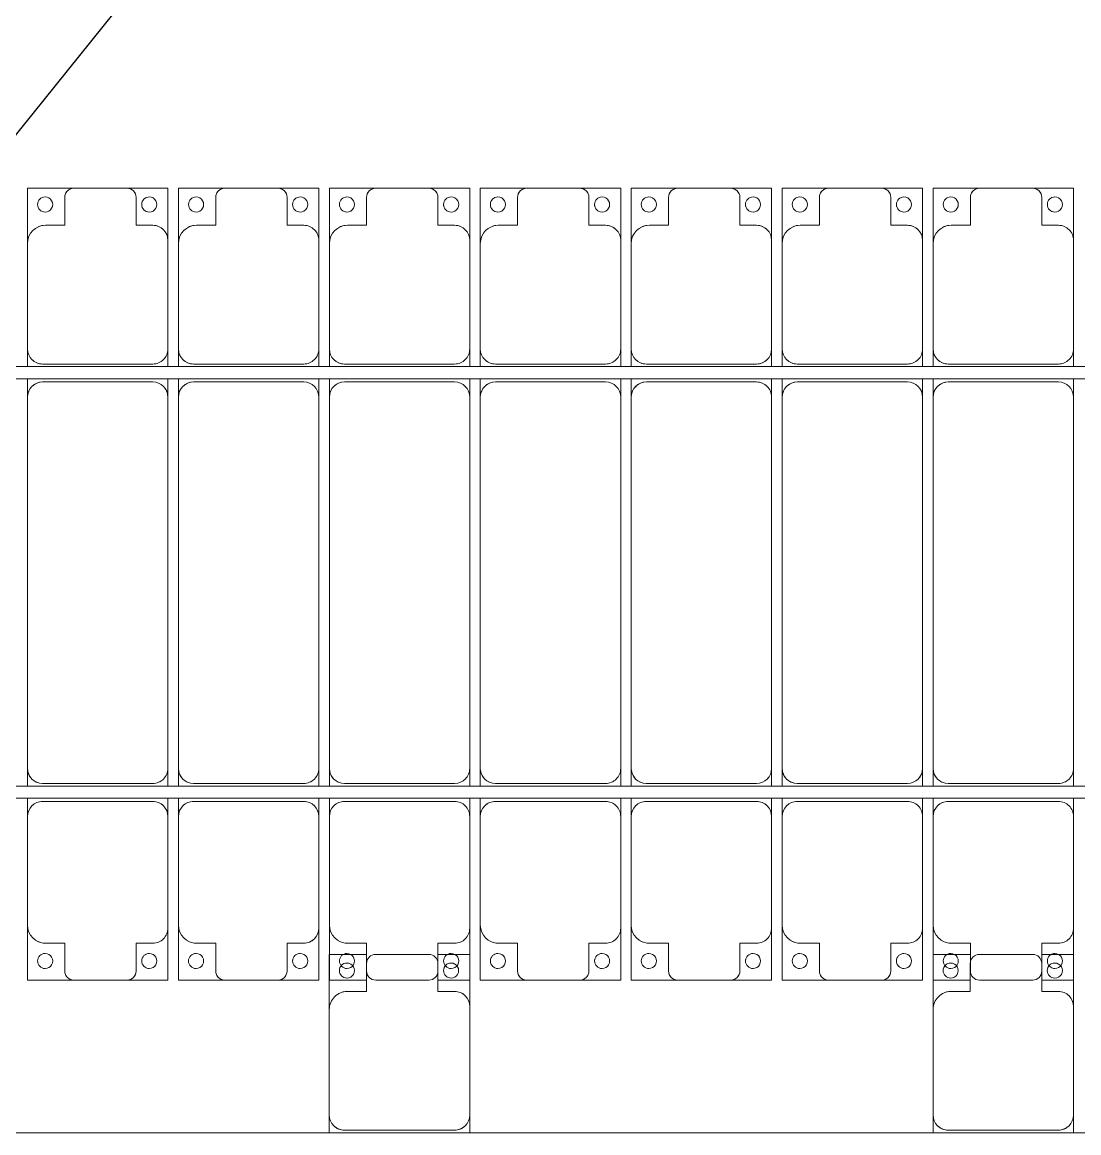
# Model space of a CAD drawing. Header units: millimetres. Extents: x -147246 to 112336, y -213734 to -86506.
# Drawn here: x -15364 to -11864, y -95685 to -92005 of the extents above; entities that cross this region are included whole.
import ezdxf

# ---------------------------------------------------------------- set-up
doc = ezdxf.new("R2010")
doc.units = ezdxf.units.MM
doc.layers.add('A-GENM', color=13, linetype='Continuous', lineweight=9)
doc.layers.add('S-BEAM', color=12, linetype='Continuous', lineweight=9)
doc.layers.add('GC-DAY NEO', color=5, linetype='Continuous')

# ---------------------------------------------------------------- blocks, each defined once
blk = doc.blocks.new('Dải phao đi lại kèm đỡ invester - DẢI PHAO ĐI LẠI-15551-BỐ TRÍ KHUNG KẾT CẤU BÈ PIN 05')
at = {"layer": 'A-GENM', "color": 7}
for p, q in [((124758.4, 1312.2), (124911.8, 1312.2)), ((124758.4, 1129.7), (124758.4, 1312.2)), ((125088.2, 1312.2), (124911.8, 1312.2)), ((125088.2, 1312.2), (125223.4, 1312.2)), ((125223.4, 1312.2), (125223.4, 1139.7)), ((125258.4, 1312.2), (125411.8, 1312.2)), ((125258.4, 1129.7), (125258.4, 1312.2)), ((125588.2, 1312.2), (125411.8, 1312.2)), ((125588.2, 1312.2), (125723.4, 1312.2)), ((125723.4, 1312.2), (125723.4, 1139.7)), ((125758.4, 1312.2), (125911.8, 1312.2)), ((125758.4, 1129.7), (125758.4, 1312.2)), ((126088.2, 1312.2), (125911.8, 1312.2)), ((126088.2, 1312.2), (126223.4, 1312.2)), ((126223.4, 1312.2), (126223.4, 1139.7)), ((126258.4, 1312.2), (126411.8, 1312.2)), ((126258.4, 1129.7), (126258.4, 1312.2)), ((126588.2, 1312.2), (126411.8, 1312.2)), ((126588.2, 1312.2), (126723.4, 1312.2)), ((126723.4, 1312.2), (126723.4, 1139.7)), ((126758.4, 1312.2), (126911.8, 1312.2)), ((126758.4, 1129.7), (126758.4, 1312.2)), ((127088.2, 1312.2), (126911.8, 1312.2)), ((127088.2, 1312.2), (127223.4, 1312.2)), ((127223.4, 1312.2), (127223.4, 1139.7)), ((127258.4, 1312.2), (127411.8, 1312.2)), ((127258.4, 1129.7), (127258.4, 1312.2)), ((127588.2, 1312.2), (127411.8, 1312.2)), ((127588.2, 1312.2), (127723.4, 1312.2)), ((127723.4, 1312.2), (127723.4, 1139.7)), ((127758.4, 1312.2), (127911.8, 1312.2)), ((127758.4, 1129.7), (127758.4, 1312.2)), ((128088.2, 1312.2), (127911.8, 1312.2)), ((128088.2, 1312.2), (128223.4, 1312.2)), ((128223.4, 1312.2), (128223.4, 1139.7)), ((124881.8, 1282.2), (124881.8, 1189.7)), ((125118.2, 1189.7), (125118.2, 1282.2)), ((125381.8, 1282.2), (125381.8, 1189.7)), ((125618.2, 1189.7), (125618.2, 1282.2)), ((125881.8, 1282.2), (125881.8, 1189.7)), ((126118.2, 1189.7), (126118.2, 1282.2)), ((126381.8, 1282.2), (126381.8, 1189.7)), ((126618.2, 1189.7), (126618.2, 1282.2)), ((126881.8, 1282.2), (126881.8, 1189.7)), ((127118.2, 1189.7), (127118.2, 1282.2)), ((127381.8, 1282.2), (127381.8, 1189.7)), ((127618.2, 1189.7), (127618.2, 1282.2)), ((127881.8, 1282.2), (127881.8, 1189.7)), ((128118.2, 1189.7), (128118.2, 1282.2)), ((124881.8, 1189.7), (124818.4, 1189.7)), ((125173.4, 1189.7), (125118.2, 1189.7)), ((125381.8, 1189.7), (125318.4, 1189.7)), ((125673.4, 1189.7), (125618.2, 1189.7)), ((125881.8, 1189.7), (125818.4, 1189.7)), ((126173.4, 1189.7), (126118.2, 1189.7)), ((126381.8, 1189.7), (126318.4, 1189.7)), ((126673.4, 1189.7), (126618.2, 1189.7)), ((126881.8, 1189.7), (126818.4, 1189.7)), ((127173.4, 1189.7), (127118.2, 1189.7)), ((127381.8, 1189.7), (127318.4, 1189.7)), ((127673.4, 1189.7), (127618.2, 1189.7)), ((127881.8, 1189.7), (127818.4, 1189.7)), ((128173.4, 1189.7), (128118.2, 1189.7)), ((124758.4, 1129.7), (124758.4, 779.7)), ((125223.4, 779.7), (125223.4, 1139.7)), ((125258.4, 1129.7), (125258.4, 779.7)), ((125723.4, 779.7), (125723.4, 1139.7)), ((125758.4, 1129.7), (125758.4, 779.7)), ((126223.4, 779.7), (126223.4, 1139.7)), ((126258.4, 1129.7), (126258.4, 779.7)), ((126723.4, 779.7), (126723.4, 1139.7)), ((126758.4, 1129.7), (126758.4, 779.7)), ((127223.4, 779.7), (127223.4, 1139.7)), ((127258.4, 1129.7), (127258.4, 779.7)), ((127723.4, 779.7), (127723.4, 1139.7)), ((127758.4, 1129.7), (127758.4, 779.7)), ((128223.4, 779.7), (128223.4, 1139.7)), ((124758.4, 721.1), (124758.4, 779.7)), ((125223.4, 779.7), (125223.4, 721.1)), ((125258.4, 721.1), (125258.4, 779.7)), ((125723.4, 779.7), (125723.4, 721.1)), ((125758.4, 721.1), (125758.4, 779.7)), ((126223.4, 779.7), (126223.4, 721.1)), ((126258.4, 721.1), (126258.4, 779.7)), ((126723.4, 779.7), (126723.4, 721.1)), ((126758.4, 721.1), (126758.4, 779.7)), ((127223.4, 779.7), (127223.4, 721.1)), ((127258.4, 721.1), (127258.4, 779.7)), ((127723.4, 779.7), (127723.4, 721.1)), ((127758.4, 721.1), (127758.4, 779.7)), ((128223.4, 779.7), (128223.4, 721.1)), ((124808.4, 729.7), (125173.4, 729.7)), ((125308.4, 729.7), (125673.4, 729.7)), ((125808.4, 729.7), (126173.4, 729.7)), ((126308.4, 729.7), (126673.4, 729.7)), ((126808.4, 729.7), (127173.4, 729.7)), ((127308.4, 729.7), (127673.4, 729.7)), ((127808.4, 729.7), (128173.4, 729.7)), ((124758.4, 620.3), (124758.4, 681.1)), ((125173.4, 670.3), (124808.4, 670.3)), ((125223.4, 681.1), (125223.4, 620.3)), ((125258.4, 620.3), (125258.4, 681.1)), ((125673.4, 670.3), (125308.4, 670.3)), ((125723.4, 681.1), (125723.4, 620.3)), ((125758.4, 620.3), (125758.4, 681.1)), ((126173.4, 670.3), (125808.4, 670.3)), ((126223.4, 681.1), (126223.4, 620.3)), ((126258.4, 620.3), (126258.4, 681.1)), ((126673.4, 670.3), (126308.4, 670.3)), ((126723.4, 681.1), (126723.4, 620.3)), ((126758.4, 620.3), (126758.4, 681.1)), ((127173.4, 670.3), (126808.4, 670.3)), ((127223.4, 681.1), (127223.4, 620.3)), ((127258.4, 620.3), (127258.4, 681.1)), ((127673.4, 670.3), (127308.4, 670.3)), ((127723.4, 681.1), (127723.4, 620.3)), ((127758.4, 620.3), (127758.4, 681.1)), ((128173.4, 670.3), (127808.4, 670.3)), ((128223.4, 681.1), (128223.4, 620.3)), ((124758.4, 620.3), (124758.4, -610.3)), ((125223.4, -610.3), (125223.4, 620.3)), ((125258.4, 620.3), (125258.4, -610.3)), ((125723.4, -610.3), (125723.4, 620.3)), ((125758.4, 620.3), (125758.4, -610.3)), ((126223.4, -610.3), (126223.4, 620.3)), ((126258.4, 620.3), (126258.4, -610.3)), ((126723.4, -610.3), (126723.4, 620.3)), ((126758.4, 620.3), (126758.4, -610.3)), ((127223.4, -610.3), (127223.4, 620.3)), ((127258.4, 620.3), (127258.4, -610.3)), ((127723.4, -610.3), (127723.4, 620.3)), ((127758.4, 620.3), (127758.4, -610.3)), ((128223.4, -610.3), (128223.4, 620.3)), ((124758.4, -668.9), (124758.4, -610.3)), ((125223.4, -610.3), (125223.4, -668.9)), ((125258.4, -668.9), (125258.4, -610.3)), ((125723.4, -610.3), (125723.4, -668.9)), ((125758.4, -668.9), (125758.4, -610.3)), ((126223.4, -610.3), (126223.4, -668.9)), ((126258.4, -668.9), (126258.4, -610.3)), ((126723.4, -610.3), (126723.4, -668.9)), ((126758.4, -668.9), (126758.4, -610.3)), ((127223.4, -610.3), (127223.4, -668.9)), ((127258.4, -668.9), (127258.4, -610.3)), ((127723.4, -610.3), (127723.4, -668.9)), ((127758.4, -668.9), (127758.4, -610.3)), ((128223.4, -610.3), (128223.4, -668.9)), ((124808.4, -660.3), (125173.4, -660.3)), ((125308.4, -660.3), (125673.4, -660.3)), ((125808.4, -660.3), (126173.4, -660.3)), ((126308.4, -660.3), (126673.4, -660.3)), ((126808.4, -660.3), (127173.4, -660.3)), ((127308.4, -660.3), (127673.4, -660.3)), ((127808.4, -660.3), (128173.4, -660.3)), ((124758.4, -769.7), (124758.4, -708.9)), ((125173.4, -719.7), (124808.4, -719.7)), ((125223.4, -708.9), (125223.4, -769.7)), ((125258.4, -769.7), (125258.4, -708.9)), ((125673.4, -719.7), (125308.4, -719.7)), ((125723.4, -708.9), (125723.4, -769.7)), ((125758.4, -769.7), (125758.4, -708.9)), ((126173.4, -719.7), (125808.4, -719.7)), ((126223.4, -708.9), (126223.4, -769.7)), ((126258.4, -769.7), (126258.4, -708.9)), ((126673.4, -719.7), (126308.4, -719.7)), ((126723.4, -708.9), (126723.4, -769.7)), ((126758.4, -769.7), (126758.4, -708.9)), ((127173.4, -719.7), (126808.4, -719.7)), ((127223.4, -708.9), (127223.4, -769.7)), ((127258.4, -769.7), (127258.4, -708.9)), ((127673.4, -719.7), (127308.4, -719.7)), ((127723.4, -708.9), (127723.4, -769.7)), ((127758.4, -769.7), (127758.4, -708.9)), ((128173.4, -719.7), (127808.4, -719.7)), ((128223.4, -708.9), (128223.4, -769.7)), ((124758.4, -769.7), (124758.4, -1129.7)), ((125223.4, -1139.7), (125223.4, -769.7)), ((125258.4, -769.7), (125258.4, -1129.7)), ((125723.4, -1139.7), (125723.4, -769.7)), ((125758.4, -769.7), (125758.4, -1129.7)), ((126223.4, -1139.7), (126223.4, -769.7)), ((126258.4, -769.7), (126258.4, -1129.7)), ((126723.4, -1139.7), (126723.4, -769.7)), ((126758.4, -769.7), (126758.4, -1129.7)), ((127223.4, -1139.7), (127223.4, -769.7)), ((127258.4, -769.7), (127258.4, -1129.7)), ((127723.4, -1139.7), (127723.4, -769.7)), ((127758.4, -769.7), (127758.4, -1129.7)), ((128223.4, -1139.7), (128223.4, -769.7)), ((124758.4, -1312.2), (124758.4, -1129.7)), ((125223.4, -1139.7), (125223.4, -1312.2)), ((125258.4, -1312.2), (125258.4, -1129.7)), ((125723.4, -1139.7), (125723.4, -1312.2)), ((125758.4, -1312.2), (125758.4, -1129.7)), ((126223.4, -1139.7), (126223.4, -1312.2)), ((126258.4, -1312.2), (126258.4, -1129.7)), ((126723.4, -1139.7), (126723.4, -1312.2)), ((126758.4, -1312.2), (126758.4, -1129.7)), ((127223.4, -1139.7), (127223.4, -1312.2)), ((127258.4, -1312.2), (127258.4, -1129.7)), ((127723.4, -1139.7), (127723.4, -1312.2)), ((127758.4, -1312.2), (127758.4, -1129.7)), ((128223.4, -1139.7), (128223.4, -1312.2)), ((124818.4, -1189.7), (124881.8, -1189.7)), ((124881.8, -1189.7), (124881.8, -1282.2)), ((125118.2, -1282.2), (125118.2, -1189.7)), ((125118.2, -1189.7), (125173.4, -1189.7)), ((125318.4, -1189.7), (125381.8, -1189.7)), ((125381.8, -1189.7), (125381.8, -1282.2)), ((125618.2, -1282.2), (125618.2, -1189.7)), ((125618.2, -1189.7), (125673.4, -1189.7)), ((125818.4, -1189.7), (125881.8, -1189.7)), ((125881.8, -1189.7), (125881.8, -1282.2)), ((126118.2, -1282.2), (126118.2, -1189.7)), ((126118.2, -1189.7), (126173.4, -1189.7)), ((126318.4, -1189.7), (126381.8, -1189.7)), ((126381.8, -1189.7), (126381.8, -1282.2)), ((126618.2, -1282.2), (126618.2, -1189.7)), ((126618.2, -1189.7), (126673.4, -1189.7)), ((126818.4, -1189.7), (126881.8, -1189.7)), ((126881.8, -1189.7), (126881.8, -1282.2)), ((127118.2, -1282.2), (127118.2, -1189.7)), ((127118.2, -1189.7), (127173.4, -1189.7)), ((127318.4, -1189.7), (127381.8, -1189.7)), ((127381.8, -1189.7), (127381.8, -1282.2)), ((127618.2, -1282.2), (127618.2, -1189.7)), ((127618.2, -1189.7), (127673.4, -1189.7)), ((127818.4, -1189.7), (127881.8, -1189.7)), ((127881.8, -1189.7), (127881.8, -1282.2)), ((128118.2, -1282.2), (128118.2, -1189.7)), ((128118.2, -1189.7), (128173.4, -1189.7)), ((124911.8, -1312.2), (124758.4, -1312.2)), ((124911.8, -1312.2), (125088.2, -1312.2)), ((125223.4, -1312.2), (125088.2, -1312.2)), ((125411.8, -1312.2), (125258.4, -1312.2)), ((125411.8, -1312.2), (125588.2, -1312.2)), ((125723.4, -1312.2), (125588.2, -1312.2)), ((125881.6, -1312.2), (125758.4, -1312.2)), ((125911.8, -1312.2), (126088.2, -1312.2)), ((126223.4, -1312.2), (126118, -1312.2)), ((126411.8, -1312.2), (126258.4, -1312.2)), ((126411.8, -1312.2), (126588.2, -1312.2)), ((126723.4, -1312.2), (126588.2, -1312.2)), ((126911.8, -1312.2), (126758.4, -1312.2)), ((126911.8, -1312.2), (127088.2, -1312.2)), ((127223.4, -1312.2), (127088.2, -1312.2)), ((127411.8, -1312.2), (127258.4, -1312.2)), ((127411.8, -1312.2), (127588.2, -1312.2)), ((127723.4, -1312.2), (127588.2, -1312.2)), ((127881.6, -1312.2), (127758.4, -1312.2)), ((127911.8, -1312.2), (128088.2, -1312.2)), ((128223.4, -1312.2), (128118, -1312.2))]:
    blk.add_line(p, q, dxfattribs=at)
for centre, radius, start, end in [((124911.8, 1282.2), 30, 90, 180), ((124911.8, 1282.2), 30, 90, 150), ((125088.2, 1282.2), 30, 360, 90), ((125088.2, 1282.2), 30, 30, 90), ((125411.8, 1282.2), 30, 90, 180), ((125411.8, 1282.2), 30, 90, 150), ((125588.2, 1282.2), 30, 0, 90), ((125588.2, 1282.2), 30, 30, 90), ((125911.8, 1282.2), 30, 90, 180), ((125911.8, 1282.2), 30, 90, 150), ((126088.2, 1282.2), 30, 0, 90), ((126088.2, 1282.2), 30, 30, 90), ((126411.8, 1282.2), 30, 90, 180), ((126411.8, 1282.2), 30, 90, 150), ((126588.2, 1282.2), 30, 360, 90), ((126588.2, 1282.2), 30, 30, 90), ((126911.8, 1282.2), 30, 90, 180), ((126911.8, 1282.2), 30, 90, 150), ((127088.2, 1282.2), 30, 0, 90), ((127088.2, 1282.2), 30, 30, 90), ((127411.8, 1282.2), 30, 90, 180), ((127411.8, 1282.2), 30, 90, 150), ((127588.2, 1282.2), 30, 0, 90), ((127588.2, 1282.2), 30, 30, 90), ((127911.8, 1282.2), 30, 90, 180), ((127911.8, 1282.2), 30, 90, 150), ((128088.2, 1282.2), 30, 0, 90), ((128088.2, 1282.2), 30, 30, 90), ((124816.8, 1258.6), 25, 90, 270), ((124816.8, 1258.6), 25, 270, 90), ((125161.8, 1258.6), 25, 90, 270), ((125161.8, 1258.6), 25, 180, 195), ((125161.8, 1258.6), 25, 270, 90), ((125316.8, 1258.6), 25, 90, 270), ((125316.8, 1258.6), 25, 270, 90), ((125661.8, 1258.6), 25, 90, 270), ((125661.8, 1258.6), 25, 180, 195), ((125661.8, 1258.6), 25, 270, 90), ((125816.8, 1258.6), 25, 90, 270), ((125816.8, 1258.6), 25, 270, 90), ((126161.8, 1258.6), 25, 90, 270), ((126161.8, 1258.6), 25, 180, 195), ((126161.8, 1258.6), 25, 270, 90), ((126316.8, 1258.6), 25, 90, 270), ((126316.8, 1258.6), 25, 270, 90), ((126661.8, 1258.6), 25, 90, 270), ((126661.8, 1258.6), 25, 180, 195), ((126661.8, 1258.6), 25, 270, 90), ((126816.8, 1258.6), 25, 90, 270), ((126816.8, 1258.6), 25, 270, 90), ((127161.8, 1258.6), 25, 90, 270), ((127161.8, 1258.6), 25, 180, 195), ((127161.8, 1258.6), 25, 270, 90), ((127316.8, 1258.6), 25, 90, 270), ((127316.8, 1258.6), 25, 270, 90), ((127661.8, 1258.6), 25, 90, 270), ((127661.8, 1258.6), 25, 180, 195), ((127661.8, 1258.6), 25, 270, 90), ((127816.8, 1258.6), 25, 90, 270), ((127816.8, 1258.6), 25, 270, 90), ((128161.8, 1258.6), 25, 90, 270), ((128161.8, 1258.6), 25, 180, 195), ((128161.8, 1258.6), 25, 270, 90), ((124818.4, 1129.7), 60, 90, 180), ((124818.4, 1129.7), 60, 90, 120), ((125173.4, 1139.7), 50, 0, 90), ((125173.4, 1139.7), 50, 45, 90), ((125318.4, 1129.7), 60, 90, 180), ((125318.4, 1129.7), 60, 90, 120), ((125673.4, 1139.7), 50, 360, 90), ((125673.4, 1139.7), 50, 45, 90), ((125818.4, 1129.7), 60, 90, 180), ((125818.4, 1129.7), 60, 90, 120), ((126173.4, 1139.7), 50, 0, 90), ((126173.4, 1139.7), 50, 45, 90), ((126318.4, 1129.7), 60, 90, 180), ((126318.4, 1129.7), 60, 91.0614, 120), ((126673.4, 1139.7), 50, 0, 90), ((126673.4, 1139.7), 50, 45, 90), ((126818.4, 1129.7), 60, 90, 180), ((126818.4, 1129.7), 60, 90, 120), ((127173.4, 1139.7), 50, 0, 90), ((127173.4, 1139.7), 50, 45, 90), ((127318.4, 1129.7), 60, 90, 180), ((127318.4, 1129.7), 60, 90, 120), ((127673.4, 1139.7), 50, 0, 90), ((127673.4, 1139.7), 50, 45, 90), ((127818.4, 1129.7), 60, 90, 180), ((127818.4, 1129.7), 60, 90, 120), ((128173.4, 1139.7), 50, 360, 90), ((128173.4, 1139.7), 50, 45, 90), ((124808.4, 779.7), 50, 180, 270), ((125173.4, 779.7), 50, 270, 0), ((125308.4, 779.7), 50, 180, 270), ((125673.4, 779.7), 50, 270, 0), ((125808.4, 779.7), 50, 180, 270), ((126173.4, 779.7), 50, 270, 0), ((126308.4, 779.7), 50, 180, 270), ((126673.4, 779.7), 50, 270, 0), ((126808.4, 779.7), 50, 180, 270), ((127173.4, 779.7), 50, 270, 360), ((127308.4, 779.7), 50, 180, 270), ((127673.4, 779.7), 50, 270, 0), ((127808.4, 779.7), 50, 180, 270), ((128173.4, 779.7), 50, 270, 0), ((124808.4, 779.7), 50, 225, 270), ((125173.4, 779.7), 50, 270, 315), ((125308.4, 779.7), 50, 225, 270), ((125673.4, 779.7), 50, 270, 315), ((125808.4, 779.7), 50, 225, 270), ((126173.4, 779.7), 50, 270, 315), ((126308.4, 779.7), 50, 225, 270), ((126673.4, 779.7), 50, 270, 315), ((126808.4, 779.7), 50, 225, 270), ((127173.4, 779.7), 50, 270, 315), ((127308.4, 779.7), 50, 225, 270), ((127673.4, 779.7), 50, 270, 315), ((127808.4, 779.7), 50, 225, 270), ((128173.4, 779.7), 50, 270, 315), ((124808.4, 620.3), 50, 90, 180), ((124808.4, 620.3), 50, 90, 165), ((125173.4, 620.3), 50, 0, 90), ((125173.4, 620.3), 50, 0, 90), ((125308.4, 620.3), 50, 90, 180), ((125308.4, 620.3), 50, 90, 165), ((125673.4, 620.3), 50, 0, 90), ((125673.4, 620.3), 50, 0, 90), ((125808.4, 620.3), 50, 90, 180), ((125808.4, 620.3), 50, 90, 165), ((126173.4, 620.3), 50, 0, 90), ((126173.4, 620.3), 50, 0, 90), ((126308.4, 620.3), 50, 90, 180), ((126308.4, 620.3), 50, 90, 165), ((126673.4, 620.3), 50, 0, 90), ((126673.4, 620.3), 50, 0, 90), ((126808.4, 620.3), 50, 90, 180), ((126808.4, 620.3), 50, 90, 165), ((127173.4, 620.3), 50, 360, 90), ((127173.4, 620.3), 50, 360, 90), ((127308.4, 620.3), 50, 90, 180), ((127308.4, 620.3), 50, 90, 165), ((127673.4, 620.3), 50, 0, 90), ((127673.4, 620.3), 50, 0, 90), ((127808.4, 620.3), 50, 90, 180), ((127808.4, 620.3), 50, 90, 165), ((128173.4, 620.3), 50, 0, 90), ((128173.4, 620.3), 50, 0, 90), ((124808.4, -610.3), 50, 180, 270), ((124808.4, -610.3), 50, 180, 255), ((125173.4, -610.3), 50, 270, 0), ((125173.4, -610.3), 50, 315, 0), ((125308.4, -610.3), 50, 180, 270), ((125308.4, -610.3), 50, 180, 255), ((125673.4, -610.3), 50, 270, 0), ((125673.4, -610.3), 50, 315, 0), ((125808.4, -610.3), 50, 180, 270), ((125808.4, -610.3), 50, 180, 255), ((126173.4, -610.3), 50, 270, 360), ((126173.4, -610.3), 50, 315, 360), ((126308.4, -610.3), 50, 180, 270), ((126308.4, -610.3), 50, 180, 255), ((126673.4, -610.3), 50, 270, 0), ((126673.4, -610.3), 50, 315, 0), ((126808.4, -610.3), 50, 180, 270), ((126808.4, -610.3), 50, 180, 255), ((127173.4, -610.3), 50, 270, 360), ((127173.4, -610.3), 50, 315, 0), ((127308.4, -610.3), 50, 180, 270), ((127308.4, -610.3), 50, 180, 255), ((127673.4, -610.3), 50, 270, 360), ((127673.4, -610.3), 50, 315, 360), ((127808.4, -610.3), 50, 180, 270), ((127808.4, -610.3), 50, 180, 255), ((128173.4, -610.3), 50, 270, 0), ((128173.4, -610.3), 50, 315, 0), ((124808.4, -769.7), 50, 90, 180), ((124808.4, -769.7), 50, 90, 135), ((125173.4, -769.7), 50, 0, 90), ((125173.4, -769.7), 50, 45, 90), ((125308.4, -769.7), 50, 90, 180), ((125308.4, -769.7), 50, 90, 135), ((125673.4, -769.7), 50, 0, 90), ((125673.4, -769.7), 50, 45, 90), ((125808.4, -769.7), 50, 90, 180), ((125808.4, -769.7), 50, 90, 135), ((126173.4, -769.7), 50, 360, 90), ((126173.4, -769.7), 50, 45, 90), ((126308.4, -769.7), 50, 90, 180), ((126308.4, -769.7), 50, 90, 135), ((126673.4, -769.7), 50, 360, 90), ((126673.4, -769.7), 50, 45, 90), ((126808.4, -769.7), 50, 90, 180), ((126808.4, -769.7), 50, 90, 135), ((127173.4, -769.7), 50, 0, 90), ((127173.4, -769.7), 50, 45, 90), ((127308.4, -769.7), 50, 90, 180), ((127308.4, -769.7), 50, 90, 135), ((127673.4, -769.7), 50, 360, 90), ((127673.4, -769.7), 50, 45, 90), ((127808.4, -769.7), 50, 90, 180), ((127808.4, -769.7), 50, 90, 135), ((128173.4, -769.7), 50, 360, 90), ((128173.4, -769.7), 50, 45, 90), ((124818.4, -1129.7), 60, 180, 270), ((125173.4, -1139.7), 50, 270, 0), ((125318.4, -1129.7), 60, 180, 270), ((125673.4, -1139.7), 50, 270, 360), ((125818.4, -1129.7), 60, 180, 270), ((126173.4, -1139.7), 50, 270, 0), ((126318.4, -1129.7), 60, 180, 270), ((126673.4, -1139.7), 50, 270, 0), ((126818.4, -1129.7), 60, 180, 270), ((127173.4, -1139.7), 50, 270, 0), ((127318.4, -1129.7), 60, 180, 270), ((127673.4, -1139.7), 50, 270, 0), ((127818.4, -1129.7), 60, 180, 270), ((128173.4, -1139.7), 50, 270, 0), ((125173.4, -1139.7), 50, 270, 315), ((125673.4, -1139.7), 50, 270, 315), ((126173.4, -1139.7), 50, 270, 315), ((126673.4, -1139.7), 50, 270, 315), ((127173.4, -1139.7), 50, 270, 315), ((127673.4, -1139.7), 50, 270, 315), ((128173.4, -1139.7), 50, 270, 315), ((124818.4, -1129.7), 60, 240, 270), ((125318.4, -1129.7), 60, 240, 270), ((125818.4, -1129.7), 60, 240, 270), ((126318.4, -1129.7), 60, 240, 268.9478), ((126818.4, -1129.7), 60, 240, 270), ((127318.4, -1129.7), 60, 240, 270), ((127818.4, -1129.7), 60, 240, 270), ((124816.8, -1248.6), 25, 90, 270), ((124816.8, -1248.6), 25, 270, 90), ((125161.8, -1248.6), 25, 90, 270), ((125161.8, -1248.6), 25, 165, 180), ((125161.8, -1248.6), 25, 270, 90), ((125316.8, -1248.6), 25, 90, 270), ((125316.8, -1248.6), 25, 270, 90), ((125661.8, -1248.6), 25, 90, 270), ((125661.8, -1248.6), 25, 165, 180), ((125661.8, -1248.6), 25, 270, 90), ((125816.8, -1248.6), 25, 90, 270), ((125816.8, -1248.6), 25, 270, 90), ((126161.8, -1248.6), 25, 90, 270), ((126161.8, -1248.6), 25, 270, 90), ((126316.8, -1248.6), 25, 90, 270), ((126316.8, -1248.6), 25, 270, 90), ((126661.8, -1248.6), 25, 90, 270), ((126661.8, -1248.6), 25, 165, 180), ((126661.8, -1248.6), 25, 270, 90), ((126816.8, -1248.6), 25, 90, 270), ((126816.8, -1248.6), 25, 270, 90), ((127161.8, -1248.6), 25, 90, 270), ((127161.8, -1248.6), 25, 165, 180), ((127161.8, -1248.6), 25, 270, 90), ((127316.8, -1248.6), 25, 90, 270), ((127316.8, -1248.6), 25, 270, 90), ((127661.8, -1248.6), 25, 90, 270), ((127661.8, -1248.6), 25, 165, 180), ((127661.8, -1248.6), 25, 270, 90), ((127816.8, -1248.6), 25, 90, 270), ((127816.8, -1248.6), 25, 270, 90), ((128161.8, -1248.6), 25, 90, 270), ((128161.8, -1248.6), 25, 270, 90), ((124911.8, -1282.2), 30, 180, 270), ((125088.2, -1282.2), 30, 270, 360), ((125411.8, -1282.2), 30, 180, 270), ((125588.2, -1282.2), 30, 270, 360), ((125911.8, -1282.2), 30, 180, 270), ((126088.2, -1282.2), 30, 270, 360), ((126411.8, -1282.2), 30, 180, 270), ((126588.2, -1282.2), 30, 270, 0), ((126911.8, -1282.2), 30, 180, 270), ((127088.2, -1282.2), 30, 270, 360), ((127411.8, -1282.2), 30, 180, 270), ((127588.2, -1282.2), 30, 270, 0), ((127911.8, -1282.2), 30, 180, 270), ((128088.2, -1282.2), 30, 270, 360), ((124911.8, -1282.2), 30, 210, 270), ((125088.2, -1282.2), 30, 270, 330), ((125411.8, -1282.2), 30, 210, 270), ((125588.2, -1282.2), 30, 270, 330), ((126411.8, -1282.2), 30, 210, 270), ((126588.2, -1282.2), 30, 270, 330), ((126911.8, -1282.2), 30, 210, 270), ((127088.2, -1282.2), 30, 270, 330), ((127411.8, -1282.2), 30, 210, 270), ((127588.2, -1282.2), 30, 270, 330)]:
    blk.add_arc(centre, radius, start, end, dxfattribs=at)
blk = doc.blocks.new('Dầm C52 - Dầm C52-18760-BỐ TRÍ KHUNG KẾT CẤU BÈ PIN 05')
at = {"layer": 'S-BEAM', "color": 1}
for p, q in [((-74474.317946, 20), (74474.317946, 20)), ((74474.317946, -20), (-74474.317946, -20))]:
    blk.add_line(p, q, dxfattribs=at)
blk = doc.blocks.new('Dầm C52 - Dầm C52-18761-BỐ TRÍ KHUNG KẾT CẤU BÈ PIN 05')
at = {"layer": 'S-BEAM', "color": 1}
for p, q in [((-74474.3, 20), (74474.3, 20)), ((74474.3, -20), (-74474.3, -20))]:
    blk.add_line(p, q, dxfattribs=at)
blk = doc.blocks.new('Dai phao do pin - DẢI PHAO ĐỠ PIN-V66-BỐ TRÍ KHUNG KẾT CẤU BÈ PIN 05')
at = {"layer": 'A-GENM', "color": 7}
for p, q in [((-1312.2, 223.4), (-1139.7, 223.4)), ((-1312.2, 118.4), (-1312.2, 223.4)), ((-779.7, 223.4), (-1139.7, 223.4)), ((-779.7, 223.4), (-721.1, 223.4)), ((-1189.7, 173.4), (-1189.7, 118.2)), ((-729.7, -191.6), (-729.7, 173.4)), ((-1189.7, 118.2), (-1282.2, 118.2)), ((-1312.2, 88.2), (-1312.2, -88.2)), ((-1312.2, -241.6), (-1312.2, -118)), ((-1282.2, -118.2), (-1189.7, -118.2)), ((-1189.7, -118.2), (-1189.7, -181.6)), ((-1129.7, -241.6), (-1312.2, -241.6)), ((-1129.7, -241.6), (-779.7, -241.6)), ((-721.1, -241.6), (-779.7, -241.6))]:
    blk.add_line(p, q, dxfattribs=at)
for centre, radius, start, end in [((-1139.7, 173.4), 50, 90, 180), ((-779.7, 173.4), 50, 0, 90), ((-1258.6, 161.8), 25, 360, 180), ((-1139.7, 173.4), 50, 135, 180), ((-779.7, 173.4), 50, 0, 45), ((-1258.6, 161.8), 25, 180, 360), ((-1282.2, 88.2), 30, 90, 180), ((-1282.2, -88.2), 30, 180, 270), ((-1258.6, -183.2), 25, 360, 180), ((-1258.6, -183.2), 25, 180, 360), ((-1129.7, -181.6), 60, 180, 270), ((-1129.7, -181.6), 60, 180, 210), ((-779.7, -191.6), 50, 270, 0), ((-779.7, -191.6), 50, 315, 0)]:
    blk.add_arc(centre, radius, start, end, dxfattribs=at)
blk = doc.blocks.new('Dai phao do pin - DẢI PHAO ĐỠ PIN-V67-BỐ TRÍ KHUNG KẾT CẤU BÈ PIN 05')
at = {"layer": 'A-GENM', "color": 7}
for p, q in [((-1312.2, 223.4), (-1139.7, 223.4)), ((-1312.2, 118.4), (-1312.2, 223.4)), ((-779.7, 223.4), (-1139.7, 223.4)), ((-779.7, 223.4), (-721.1, 223.4)), ((-1189.7, 173.4), (-1189.7, 118.2)), ((-729.7, -191.6), (-729.7, 173.4)), ((-1189.7, 118.2), (-1282.2, 118.2)), ((-1312.2, 88.2), (-1312.2, -88.2)), ((-1312.2, -241.6), (-1312.2, -118)), ((-1282.2, -118.2), (-1189.7, -118.2)), ((-1189.7, -118.2), (-1189.7, -181.6)), ((-1129.7, -241.6), (-1312.2, -241.6)), ((-1129.7, -241.6), (-779.7, -241.6)), ((-721.1, -241.6), (-779.7, -241.6))]:
    blk.add_line(p, q, dxfattribs=at)
for centre, radius, start, end in [((-1139.7, 173.4), 50, 90, 180), ((-779.7, 173.4), 50, 0, 90), ((-1258.6, 161.8), 25, 360, 180), ((-1139.7, 173.4), 50, 135, 180), ((-779.7, 173.4), 50, 0, 45), ((-1258.6, 161.8), 25, 180, 360), ((-1282.2, 88.2), 30, 90, 180), ((-1282.2, -88.2), 30, 180, 270), ((-1258.6, -183.2), 25, 360, 180), ((-1258.6, -183.2), 25, 180, 360), ((-1129.7, -181.6), 60, 180, 270), ((-1129.7, -181.6), 60, 180, 210), ((-779.7, -191.6), 50, 270, 0), ((-779.7, -191.6), 50, 315, 0)]:
    blk.add_arc(centre, radius, start, end, dxfattribs=at)
blk = doc.blocks.new('HOBANMONG_BEPIN 5_rvt-1-BỐ TRÍ KHUNG KẾT CẤU BÈ PIN 05')
at = {"layer": 'A-GENM', "color": 3, "lineweight": 25}
for name, p, rotation in [('Dải phao đi lại kèm đỡ invester - DẢI PHAO ĐI LẠI-15551-BỐ TRÍ KHUNG KẾT CẤU BÈ PIN 05', (-140105.3, -93866.7), 359.9997710135151), ('Dai phao do pin - DẢI PHAO ĐỠ PIN-V66-BỐ TRÍ KHUNG KẾT CẤU BÈ PIN 05', (-14105.5, -96406.2), 269.9997710125194), ('Dai phao do pin - DẢI PHAO ĐỠ PIN-V67-BỐ TRÍ KHUNG KẾT CẤU BÈ PIN 05', (-12105.5, -96406.2), 269.9997710125194)]:
    blk.add_blockref(name, p, dxfattribs=dict(at, rotation=rotation))
at = {"layer": 'S-BEAM', "color": 3, "lineweight": 25, "rotation": 179.9997710135151}
for name, p in [('Dầm C52 - Dầm C52-18760-BỐ TRÍ KHUNG KẾT CẤU BÈ PIN 05', (-66079.8, -93165.9)), ('Dầm C52 - Dầm C52-18761-BỐ TRÍ KHUNG KẾT CẤU BÈ PIN 05', (-66079.8, -94555.9)), ('Dầm C52 - Dầm C52-18761-BỐ TRÍ KHUNG KẾT CẤU BÈ PIN 05', (-66079.8, -95704.9))]:
    blk.add_blockref(name, p, dxfattribs=at)

msp = doc.modelspace()

# ---------------------------------------------------------------- linework, layer by layer
at = {"layer": 'GC-DAY NEO'}
msp.add_line((-17122.8, -94534.6), (-12104.6, -88304.3), dxfattribs=at)

# ---------------------------------------------------------------- block references
at = {"lineweight": 5}
msp.add_blockref('HOBANMONG_BEPIN 5_rvt-1-BỐ TRÍ KHUNG KẾT CẤU BÈ PIN 05', (0, 0), dxfattribs=at)

doc.saveas('drawing.dxf')
